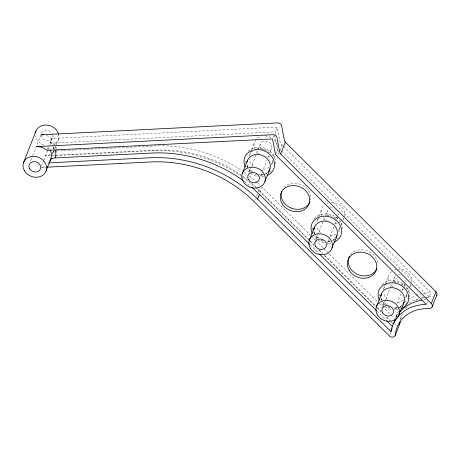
<?xml version="1.0" encoding="UTF-8"?>
<svg xmlns="http://www.w3.org/2000/svg" width="460" height="460" viewBox="0 0 460 460"><rect width="100%" height="100%" fill="white"/><g stroke="black" fill="none" stroke-linecap="round" stroke-linejoin="round"><path stroke-width="0.34" stroke-dasharray="2.3 1.72" d="M53.854 149.431L53.509 146.642M272.682 160.258L272.464 162.455L272.527 161.966L271.354 164.789M339.756 226.607L339.52 229.045L339.584 228.557L338.117 231.869M406.755 293.67L406.577 295.642L406.738 294.009M52.595 153.996L53.831 150.512C52.94 152.283 51.37 155.514 54.596 155.514M249.291 156.411L251.396 150.46M383.404 289.599L385.503 283.647M405.461 297.976L406.64 295.153M53.389 152.358L58.489 139.38M30.682 160.868L32.516 156.204M32.781 155.537L41.44 133.555A6.009 5.1 21.5 0 1 46.391 130.266A6.009 5.1 21.5 0 1 52.244 133.434M46.977 149.73L47.909 147.367L49.295 148.896M282.992 145.745L281.968 144.733A8.412 7.141 21.5 0 1 279.709 140.61L277.167 127.127L51.399 138.506L50.186 141.824L52.825 145.504M41.521 166.083L43.619 160.753M43.884 160.086L47.817 150.092M48.081 149.431L49.657 145.429M49.916 144.768L52.802 137.436M251.66 149.793L254.552 142.439M249.216 172.362L260.239 144.377M272.981 137.764L273.677 135.987M275.816 134.55L275.31 131.853L277.167 127.127M260.578 176.243L266.88 160.252M267.927 157.59L269.502 153.594M269.767 152.927L271.601 148.264M254.731 200.393L255.248 199.082M256.542 195.799L257.83 192.521M258.089 191.86L258.865 189.894A120.158 102.011 21.5 0 0 257.364 188.427M309.505 240.833L260.36 192.033L262.223 187.306L310.598 235.347M271.935 163.812L273.205 160.574M274.229 157.981L275.247 155.388M275.5 154.744L277.288 150.207M277.782 155.365L278.944 152.409M281.968 144.733L280.111 149.454L281.129 150.466M317.659 219.058L316.606 221.731L318.584 218.396M318.711 216.384L321.609 209.03M316.273 238.953L325.456 215.636M325.72 214.969L327.29 210.973M327.112 244.168L328.946 239.505M329.998 236.842L333.931 226.849M334.983 224.181L335.771 222.186M336.818 219.518L338.134 216.189M338.985 230.408L340.009 227.815M341.027 225.222L342.044 222.628M343.068 220.041L343.833 218.092A12.017 10.2 21.5 0 1 341.78 220.696M385.767 282.975L388.666 275.62M383.065 306.21L385.422 300.213M385.687 299.552L390.408 287.558M390.672 286.89L392.512 282.227M392.771 281.56L394.346 277.564M394.427 310.097L396.002 306.096M397.055 303.433L400.988 293.44M402.04 290.777L403.615 286.781M403.874 286.114L405.185 282.779M395.922 317.176L397.089 314.22M389.884 334.621L390.661 332.649M406.042 296.999L407.06 294.406M408.083 291.812L409.354 288.575M409.613 287.925L410.883 284.688M400.355 319.246L401.126 317.273M426.46 303.841L427.392 301.478M426.391 297.447A41.498 35.23 21.5 0 1 429.019 297.338L430.882 292.612L283.504 146.251M249.55 155.141L251.528 151.806M383.663 288.322L385.635 284.993M396.347 316.601L397.71 313.76A41.498 35.23 21.5 0 1 398.4 312.673M395.979 317.791L396.784 316.118A41.498 35.23 21.5 0 1 398.59 313.455M251.252 152.191L252.787 150.874M268.255 171.764L264.897 174.087M266.84 173.127L265.259 174.116M318.308 218.782L319.838 217.465M335.311 238.355L332.563 240.344M334.656 239.068L332.31 240.706M385.871 284.935L386.894 284.061M402.362 304.945L399.01 307.268L399.36 307.13M400.947 306.308L398.768 307.631M269.169 167.216L265.995 168.906L261.677 169.475M336.225 233.806L333.051 235.503L328.733 236.066M403.696 300.115L400.102 302.093L395.79 302.663M256.87 148.856C260.567 148.085 264.494 148.982 267.588 151.11M263.143 174.622L259.727 174.869M260.464 175.381L262.631 175.099M330.199 241.212L326.778 241.46M327.52 241.977L329.688 241.69M397.256 307.803L393.254 308.027M394.577 308.568L396.744 308.28M50.427 142.284L51.968 142.934L53.642 143.025L275.31 131.853M55.901 150.932L53.762 151.041L53.452 151.507A12.017 10.2 21.5 0 1 52.089 153.025M56.62 150.897L63.049 150.575M63.762 150.541L74.474 150M75.193 149.96L85.905 149.419M86.618 149.385L97.336 148.844M98.049 148.81L154.48 145.964A124.965 106.087 21.5 0 1 241.891 170.643M50.249 155.44L45.247 155.687L46.253 155.601A12.017 10.2 21.5 0 0 51.56 153.462M50.962 155.399L54.539 155.221M55.252 155.187L155.267 150.144A120.158 102.011 21.5 0 1 241.529 175.392M56.005 155.56L152.622 150.69A124.965 106.087 21.5 0 1 241.184 176.157M41.308 167.469L45.597 167.25M326.094 215.165C329.877 215.05 333.644 216.511 336.363 219.144M393.15 281.756C396.934 281.641 400.7 283.107 403.42 285.735M262.096 149.379L263.258 149.621M257.117 175.053L252.649 173.276M263.81 149.839L265.472 150.483M321.643 240.281L322.753 240.712M323.058 241.414L319.706 239.867M388.142 306.659L389.804 307.303M390.114 308.004L386.762 306.458M250.665 173.477L253.161 174.944A15.623 13.259 21.5 0 0 258.238 176.542M318.222 240.361L320.212 241.534A15.623 13.259 21.5 0 0 324.708 243.029M385.273 306.952L387.268 308.125A15.623 13.259 21.5 0 0 392.346 309.724M252.781 171.879L251.361 170.879A11.011 9.35 21.5 0 1 249.084 169.015M319.366 238.136L318.418 237.469A11.011 9.35 21.5 0 1 315.387 234.749M386.894 305.066L385.474 304.066A11.011 9.35 21.5 0 1 382.806 301.777M268.019 151.472L269.307 152.553M251.102 171.522L248.739 169.038M249.274 172.322L246.537 169.395M318.159 238.119L315.79 235.629M316.773 239.286L314.053 236.532M385.21 304.71L382.846 302.22M383.381 305.503L381.11 303.128M281.635 150.972L429.019 297.338M253.351 166.25L250.533 162.915L249.205 159.028M320.401 232.84L317.59 229.511L316.256 225.618M387.458 299.431L384.64 296.102L383.657 293.698M311.109 235.853L315.18 239.896M315.692 240.402L323.328 247.986M323.834 248.492L377.303 301.593M379.339 303.611L390.54 314.738M391.052 315.244L394.617 318.786M258.865 189.894L309.678 240.356M310.184 240.856L313.743 244.392M319.332 249.941L322.885 253.471M324.921 255.49L376.746 306.958M377.252 307.464L381.317 311.5M386.906 317.049L389.953 320.079M310.011 241.339L314.071 245.37M318.642 249.906L322.195 253.437M324.225 255.455L376.51 307.384M377.022 307.884L381.081 311.92M386.159 316.957L390.724 321.5M391.236 322L393.265 324.018M310.069 244.68L319.183 253.73M377.085 311.242L385.727 319.821M50.491 141.737L52.75 144.756M404.127 286.574L404.834 287.408M384.307 304.589L382.496 302.226M317.25 237.992L315.439 235.629M250.2 171.402L248.383 169.038M53.642 143.025L53.774 143.198A15.623 13.259 21.5 0 1 56.528 149.207M380.828 299.04L381.466 299.949M313.772 232.449L314.732 233.806M246.721 165.859L247.675 167.216M247.635 167.118L247.79 167.457L246.945 164.139M381.225 298.666L381.903 300.639M381.328 299.604L380.995 297.792M314.847 234.048L314.002 230.736M314.278 233.013L313.944 231.196M247.555 167.394L246.888 164.605M274.505 134.889L276.914 147.7A8.412 7.141 21.5 0 0 279.18 151.817M53.446 147.085L53.814 149.046M284.056 187.369A15.019 12.753 21.5 0 1 301.651 184.845A15.019 12.753 21.5 0 1 310.454 199.812M56.701 150.472A15.623 13.259 21.5 0 1 56.712 152.358M242.328 176.951A124.965 106.087 21.5 0 1 255.363 187.312M255.875 187.772A124.965 106.087 21.5 0 1 260.36 192.033M350.669 254.478A15.019 12.753 21.5 0 1 366.884 250.7A15.019 12.753 21.5 0 1 377.695 263.712M338.037 238.073A15.623 13.259 21.5 0 1 336.95 238.826M333.874 240.241A15.623 13.259 21.5 0 1 332.528 240.603M329.998 240.959A15.623 13.259 21.5 0 1 325.927 240.718M312.645 229.971A15.623 13.259 21.5 0 1 312.047 227.395M314.243 218.983A15.623 13.259 21.5 0 1 331.338 214.757A15.623 13.259 21.5 0 1 342.596 228.672M408.825 302.818A41.498 35.23 21.5 0 1 419.025 298.62M422.516 297.902A41.498 35.23 21.5 0 1 423.792 297.712M406.962 302.881A15.623 13.259 21.5 0 1 403.426 305.756M402.834 306.067A15.623 13.259 21.5 0 1 398.895 307.337M398.193 307.441A15.623 13.259 21.5 0 1 393.565 307.406M379.5 295.924A15.623 13.259 21.5 0 1 379.097 293.986M382.122 284.602A15.623 13.259 21.5 0 1 400.459 282.198A15.623 13.259 21.5 0 1 409.423 297.804M271.486 171.068A15.623 13.259 21.5 0 1 269.893 172.236M266.823 173.644A15.623 13.259 21.5 0 1 264.782 174.15M264.086 174.259A15.623 13.259 21.5 0 1 258.877 174.127M245.588 163.375A15.623 13.259 21.5 0 1 244.99 160.804M248.015 151.415A15.623 13.259 21.5 0 1 266.012 148.856A15.623 13.259 21.5 0 1 275.419 163.996M263.856 176.513A15.623 13.259 21.5 0 1 260.567 176.755M330.912 243.104A15.623 13.259 21.5 0 1 327.037 243.323M423.51 299.995A41.498 35.23 21.5 0 1 426.115 299.77M397.963 309.701A15.623 13.259 21.5 0 1 394.68 309.942M244.225 181.355A124.965 106.087 21.5 0 1 250.775 186.507M53.636 146.682A15.623 13.259 21.5 0 1 54.866 149.074M44.453 166.675A12.017 10.2 21.5 0 1 41.601 167.417M242.69 176.22A120.158 102.011 21.5 0 1 247.244 179.636M251.626 183.224A120.158 102.011 21.5 0 1 256.858 187.939M46.408 135.527A12.017 10.2 21.5 0 1 51.399 138.506M396.313 316.658A41.498 35.23 21.5 0 1 398.343 311.282M399.573 309.034A41.498 35.23 21.5 0 1 401.379 306.366M404.857 302.496A41.498 35.23 21.5 0 1 407.364 300.351M408.434 299.563A41.498 35.23 21.5 0 1 415.575 295.648M416.219 295.389A41.498 35.23 21.5 0 1 420.198 294.078M422.97 293.428A41.498 35.23 21.5 0 1 430.882 292.612M400.597 319.297A36.697 31.153 21.5 0 1 402.661 313.386M405.628 308.648A36.697 31.153 21.5 0 1 407.474 306.515M415.639 300.524A36.697 31.153 21.5 0 1 419.319 298.942M421.251 298.31A36.697 31.153 21.5 0 1 423.907 297.637M424.586 297.499A36.697 31.153 21.5 0 1 432.975 296.809M396.434 325.283A3.605 3.059 21.5 0 1 394.726 324.674M244.191 172.224A124.965 106.087 21.5 0 1 247.02 174.265M249.239 175.944A124.965 106.087 21.5 0 1 257.226 182.585M257.738 183.045A124.965 106.087 21.5 0 1 261.245 186.346M340.688 221.542A12.017 10.2 21.5 0 1 338.801 222.531M337.122 223.06A12.017 10.2 21.5 0 1 332.896 223.301M326.491 220.955A12.017 10.2 21.5 0 1 323.041 217.534M322.052 215.746A12.017 10.2 21.5 0 1 324.697 204.694M327.152 203.297A12.017 10.2 21.5 0 1 328.25 202.917M331.206 202.458A12.017 10.2 21.5 0 1 344.339 216.798M337.111 217.022A6.009 5.1 21.5 0 1 334.46 218.092M328.779 216.148A6.009 5.1 21.5 0 1 328.837 208.805M330.061 208.104A6.009 5.1 21.5 0 1 333.017 207.719M338.87 213.532A6.009 5.1 21.5 0 1 338.658 214.855M410.889 284.625A12.017 10.2 21.5 0 1 408.836 287.287M407.744 288.132A12.017 10.2 21.5 0 1 405.852 289.121M404.179 289.65A12.017 10.2 21.5 0 1 399.947 289.898M393.547 287.546A12.017 10.2 21.5 0 1 389.781 283.63M388.625 281.002A12.017 10.2 21.5 0 1 391.753 271.285M394.203 269.893A12.017 10.2 21.5 0 1 395.882 269.364M397.653 269.089A12.017 10.2 21.5 0 1 411.395 283.389M402.943 284.314A6.009 5.1 21.5 0 1 402.005 284.602M395.836 282.745A6.009 5.1 21.5 0 1 395.887 275.396M398.544 274.327A6.009 5.1 21.5 0 1 400.068 274.315M405.921 280.128A6.009 5.1 21.5 0 1 405.714 281.451M274.2 154.543A12.017 10.2 21.5 0 1 271.745 155.94M270.066 156.463A12.017 10.2 21.5 0 1 265.84 156.71M259.434 154.364A12.017 10.2 21.5 0 1 255.674 150.443M255.001 149.155A12.017 10.2 21.5 0 1 255.754 140.053M257.64 138.098A12.017 10.2 21.5 0 1 261.2 136.327M264.77 135.861A12.017 10.2 21.5 0 1 271.883 137.942M274.309 139.851A12.017 10.2 21.5 0 1 277.11 144.158M277.328 144.825A12.017 10.2 21.5 0 1 276.086 152.588M261.723 149.558A6.009 5.1 21.5 0 1 262.43 141.784A6.009 5.1 21.5 0 1 271.13 144.4A6.009 5.1 21.5 0 1 267.898 151.415M58.529 134.004A12.017 10.2 21.5 0 1 53.601 144.825M43.993 145.21A12.017 10.2 21.5 0 1 35.426 135.625M52.825 134.751A6.009 5.1 21.5 0 1 47.851 140.725A6.009 5.1 21.5 0 1 41.227 134.878"/><path stroke-width="0.69" d="M313.916 230.063L314.094 228.091M381.029 295.998L381.15 294.688M264.954 181.516C266.639 175.024 273.067 167.888 268.973 161.04C267.438 158.47 265.017 156.526 262.257 155.411C257.094 153.301 250.067 154.761 247.572 160.143L242.219 173.748M332.005 248.107C333.69 241.621 340.118 234.479 336.03 227.631C334.495 225.061 332.074 223.117 329.308 222.002C324.15 219.891 317.124 221.358 314.628 226.734L309.275 240.338M399.061 314.703C400.746 308.211 407.175 301.07 403.081 294.222C401.551 291.651 399.125 289.714 396.365 288.598C391.207 286.488 384.175 287.948 381.685 293.325L376.332 306.935M46.155 170.689C47.869 164.214 54.441 156.785 49.996 150M393.651 323.788L395.422 318.964M246.98 161.989L247.572 160.143M314.03 228.58L314.628 226.734M381.087 295.176L381.685 293.325M50.393 159.677L51.813 158.671L55.142 157.745A15.623 13.259 21.5 0 0 55.298 150.311M23.42 162.92L35.753 131.612M48.794 163.323L51.06 158.269M47.023 167.181L150.615 161.96A120.158 102.011 21.5 0 1 254.213 201.71L389.367 335.932A3.605 3.059 21.5 0 0 393.099 337.042A3.605 3.059 21.5 0 0 395.41 334.575A36.697 31.153 21.5 0 1 429.03 308.648A3.605 3.059 21.5 0 0 432.112 306.952A3.605 3.059 21.5 0 0 431.325 303.571L280.675 153.956A3.605 3.059 21.5 0 1 279.703 152.191L276.966 137.666A3.605 3.059 21.5 0 0 272.889 134.705L36.662 146.613A12.017 10.2 21.5 0 1 46.747 150.322L272.515 138.943L275.057 152.427A8.412 7.141 21.5 0 0 277.317 156.544L426.224 304.428A41.498 35.23 21.5 0 0 390.983 331.614L257.571 199.123L259.428 194.396A124.965 106.087 21.5 0 0 251.833 187.398M280.675 153.956L285.327 142.14A3.605 3.059 21.5 0 1 284.361 140.375L281.623 125.85A3.605 3.059 21.5 0 0 277.547 122.889L41.314 134.797A12.017 10.2 21.5 0 1 43.361 134.855M390.983 331.614L392.144 328.659M395.232 335.334L399.884 323.518M431.325 303.571L435.982 291.755L285.327 142.14M432.245 306.59L436.902 294.774M269.157 170.585L269.957 168.814M337.007 235.405L335.771 237.762M404.064 302.001L402.828 304.353M268.255 171.764L269.445 170.183M55.073 157.924L151.691 153.053A124.965 106.087 21.5 0 1 243.104 180.533M49.105 162.857L149.828 157.78A124.965 106.087 21.5 0 1 257.571 199.123M259.428 194.396L309.563 244.179M319.688 254.236L376.579 310.736M386.745 320.827L392.84 326.887M376.959 268.324A15.019 12.753 21.5 0 1 357.598 274.413A15.019 12.753 21.5 0 1 349.554 256.145M309.902 201.733A15.019 12.753 21.5 0 1 291.64 208.265A15.019 12.753 21.5 0 1 281.71 191.394M245.157 166.997A15.623 13.259 21.5 0 1 252.684 150.305A15.623 13.259 21.5 0 1 272.786 158.096A15.623 13.259 21.5 0 1 267.174 175.53M312.214 233.588A15.623 13.259 21.5 0 1 319.74 216.901A15.623 13.259 21.5 0 1 339.842 224.693A15.623 13.259 21.5 0 1 334.23 242.121M379.27 300.184A15.623 13.259 21.5 0 1 386.797 283.492A15.623 13.259 21.5 0 1 406.899 291.283A15.623 13.259 21.5 0 1 401.281 308.712M400.24 311.454A41.498 35.23 21.5 0 1 421.584 300.265M435.982 291.755A3.605 3.059 21.5 0 1 436.58 295.481M399.487 324.191A3.605 3.059 21.5 0 0 400.062 322.765A36.697 31.153 21.5 0 1 400.223 321.367M35.443 132.911A12.017 10.2 21.5 0 1 46.431 125.045A12.017 10.2 21.5 0 1 58.529 134.004M282.175 203.768A15.019 12.753 21.5 0 0 307.7 206.448A15.019 12.753 21.5 0 0 295.09 185.627A15.019 12.753 21.5 0 0 282.175 203.768M349.232 270.359A15.019 12.753 21.5 0 0 374.75 273.039A15.019 12.753 21.5 0 0 362.141 252.218A15.019 12.753 21.5 0 0 349.232 270.359M310.391 248.348A12.017 10.2 21.5 0 0 330.809 250.493A12.017 10.2 21.5 0 0 320.723 233.835A12.017 10.2 21.5 0 0 310.391 248.348M315.514 246.284A6.009 5.1 21.5 0 0 325.726 247.359A6.009 5.1 21.5 0 0 320.683 239.027A6.009 5.1 21.5 0 0 315.514 246.284M377.447 314.939A12.017 10.2 21.5 0 0 397.865 317.084A12.017 10.2 21.5 0 0 387.774 300.426A12.017 10.2 21.5 0 0 377.447 314.939M382.57 312.88A6.009 5.1 21.5 0 0 392.782 313.95A6.009 5.1 21.5 0 0 387.734 305.624A6.009 5.1 21.5 0 0 382.57 312.88M243.34 181.757A12.017 10.2 21.5 0 0 263.752 183.896A12.017 10.2 21.5 0 0 253.667 167.244A12.017 10.2 21.5 0 0 243.34 181.757M248.463 179.693A6.009 5.1 21.5 0 0 258.669 180.763A6.009 5.1 21.5 0 0 253.627 172.437A6.009 5.1 21.5 0 0 248.463 179.693M24.541 170.93A12.017 10.2 21.5 0 0 44.953 173.075A12.017 10.2 21.5 0 0 34.868 156.417A12.017 10.2 21.5 0 0 24.541 170.93M29.664 168.866A6.009 5.1 21.5 0 0 39.87 169.941A6.009 5.1 21.5 0 0 34.828 161.609A6.009 5.1 21.5 0 0 29.664 168.866"/></g></svg>
